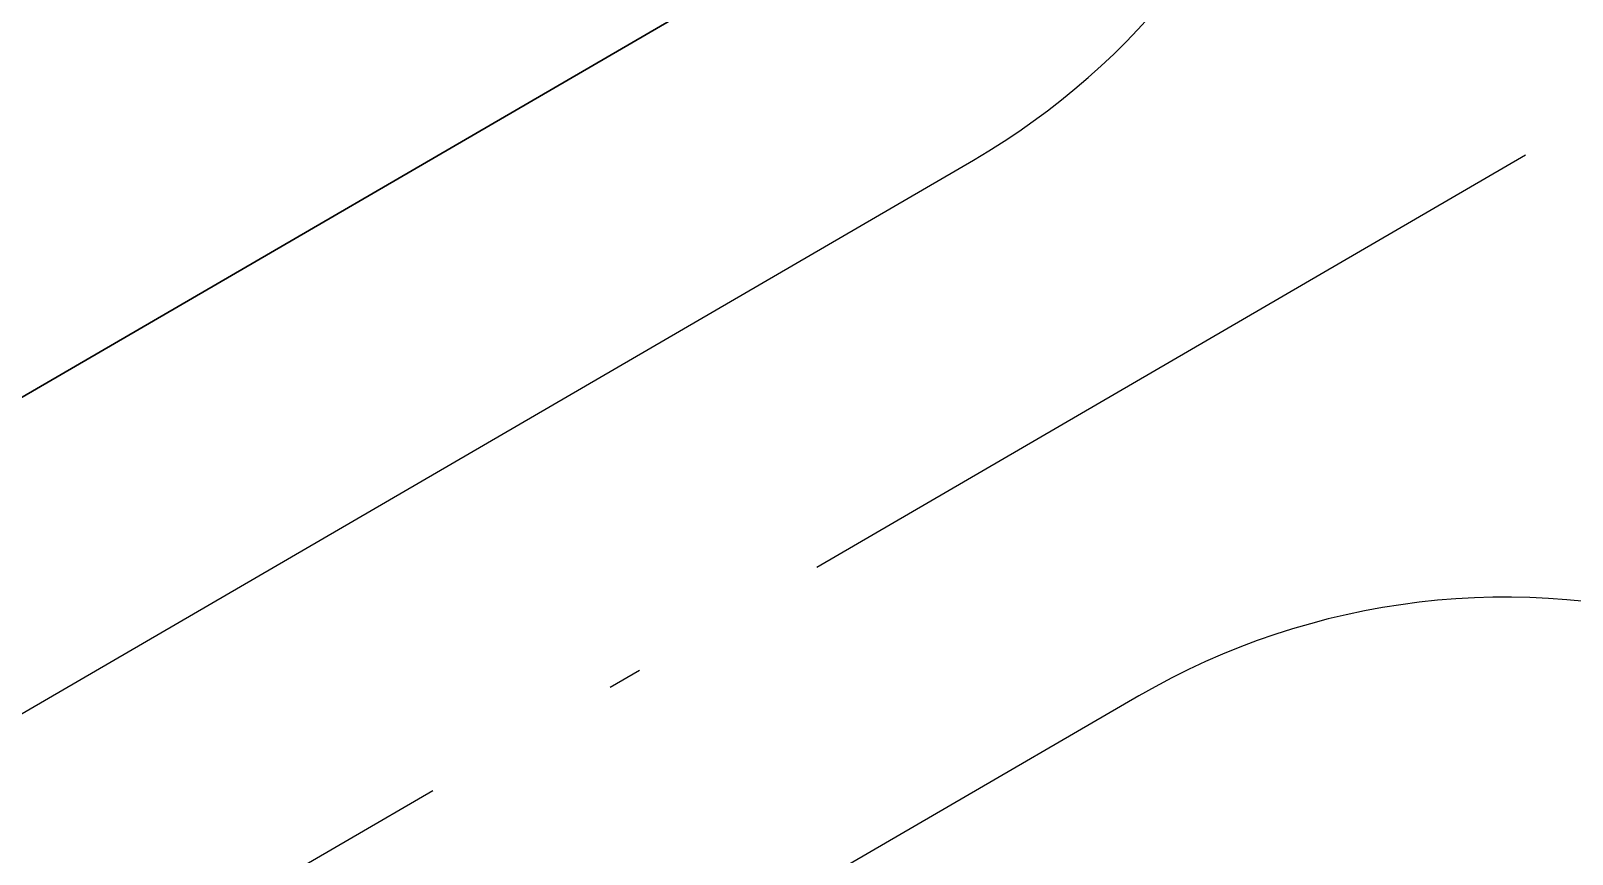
# Model space of a CAD drawing. Header units: millimetres. Extents: x 567980 to 569372, y 2065777 to 2066674.
# Drawn here: x 568763.03 to 568779.95, y 2066253.07 to 2066262.11 of the extents above; entities that cross this region are included whole.
import ezdxf

# ---------------------------------------------------------------- set-up
doc = ezdxf.new("R2010")
doc.units = ezdxf.units.MM
doc.linetypes.add('ACAD_ISO10W100', pattern=[18.5, 12, -3, 0.5, -3])
doc.layers.add('boDnv', color=54, linetype='Continuous', lineweight=25)
for name, color, linetype in [('BoThamCo', 94, 'Continuous'), ('LogDg', 7, 'Continuous'), ('TimDg', 222, 'Continuous'), ('ViaHeS', 32, 'Continuous')]:
    doc.layers.add(name, color=color, linetype=linetype)

# ---------------------------------------------------------------- blocks, each defined once
blk = doc.blocks.new('NEN')
at = {"layer": 'BoThamCo'}
blk.add_lwpolyline([(25.78, -0.755), (18.959, 1.719), (12.14, -1.254), (9.257, -7.953), (48.895, -117.546), (54.917, -119.734), (74.12, -108.562), (76.205, -101.576)], close=True, dxfattribs=at)
at = {"layer": 'LogDg'}
for points in [[(57.283, -121.828), (75.893, -111.001, 0.395833), (79.025, -100.508), (28.348, 0.817, 0.398858), (17.996, 4.572), (10.657, 1.373, 0.395588), (6.33, -8.682), (45.737, -117.634, 0.467936)], [(102.332, -147.108), (88.886, -120.223, 0.432836), (77.708, -116.887), (8.523, -157.138, 0.362457), (5.023, -166.774), (15.394, -195.448, 0.467936), (26.94, -199.642), (99.2, -157.601, 0.395833)]]:
    blk.add_lwpolyline(points, format="xyb", close=True, dxfattribs=at)
at = {"layer": 'TimDg', "linetype": 'ACAD_ISO10W100', "ltscale": 0.75}
blk.add_lwpolyline([(-358.633, -282.039), (-15.318, -166.825, 0.050829), (-9.777, -164.314), (222.735, -29.039)], format="xyb", dxfattribs=at)
at = {"layer": 'ViaHeS'}
blk.add_lwpolyline([(48.895, -117.546), (9.257, -7.953), (12.14, -1.254), (18.959, 1.719), (25.78, -0.755), (76.205, -101.576), (74.12, -108.562), (54.917, -119.734)], close=True, dxfattribs=at)

msp = doc.modelspace()

# ---------------------------------------------------------------- block references
at = {"layer": 'boDnv'}
msp.add_blockref('NEN', (568697.481, 2066371.697), dxfattribs=at)

doc.saveas('drawing.dxf')
